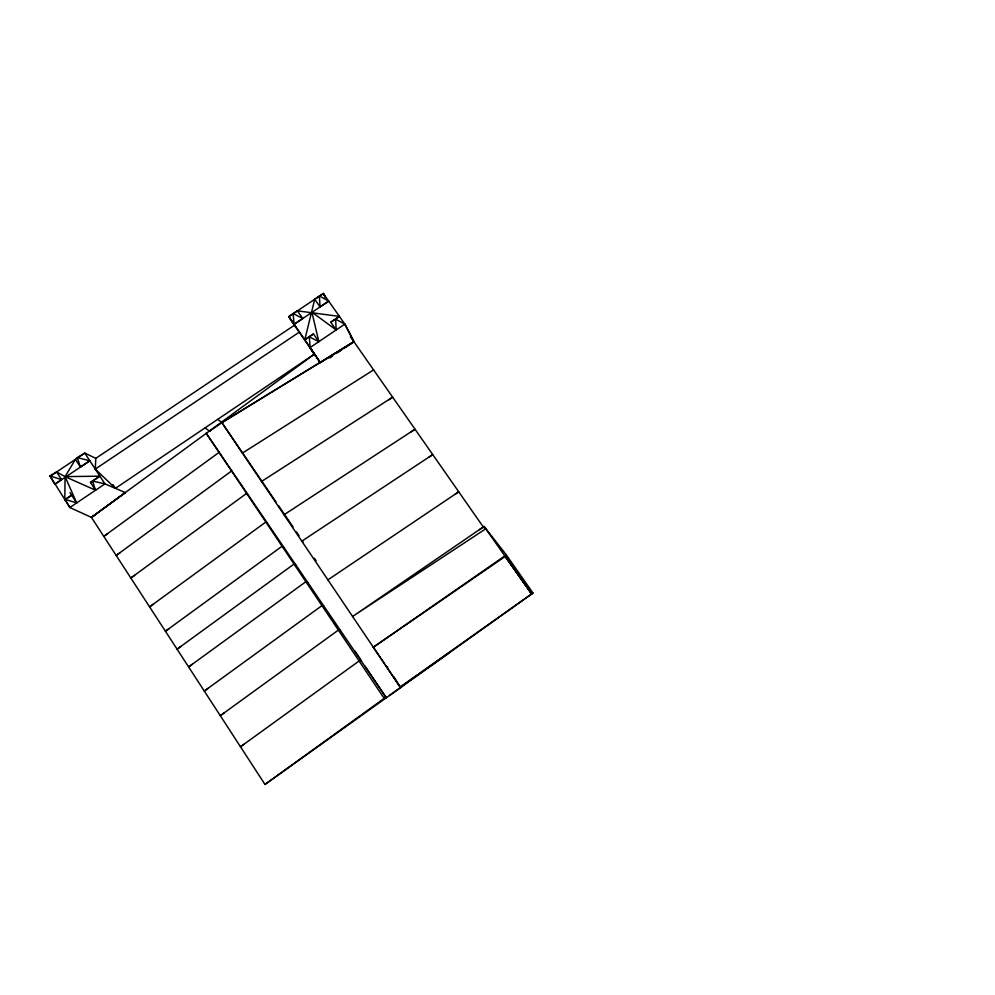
<?xml version="1.0" encoding="UTF-8"?>
<svg xmlns="http://www.w3.org/2000/svg" width="995" height="995" viewBox="0 0 995 995"><rect width="100%" height="100%" fill="white"/><g stroke="black" fill="none" stroke-linecap="round" stroke-linejoin="round"><path stroke-width="1.49" d="M64.799 499.764L71.64 495.162L64.799 499.764L65.073 476.642L75.421 459.379L77.299 457.625L84.799 453.098L95.806 458.347L294.445 325.216L320.39 362.702L354.021 341.646L344.817 324.121L323.35 293.5L314.718 299.271L304.781 339.78L313.462 333.922L318.835 341.658L309.321 336.882L310.142 347.516L320.154 362.367M354.021 341.646L320.116 362.491L314.482 354.071L115.408 488.346L95.271 469.093L95.806 458.347M479.49 529.663L484.08 526.43L506.306 554.874L532.972 593.02L264.981 784.446L91.44 517.388L69.837 507.537L65.235 499.403L76.677 502.923L65.073 476.642L99.898 476.17L92.572 481.02L95.545 490.224L65.073 476.642L56.591 471.978L49.999 475.884L54.75 484.279L89.824 460.772L77.299 457.625L80.433 467.065L89.824 460.772M314.482 354.071L91.44 517.388L96.527 513.955M125.333 492.575L91.44 517.388L125.333 492.575L104.948 483.893L92.572 481.02L90.495 482.488L95.545 490.224M294.445 325.216L288.761 316.646L297.43 310.838L339.407 316.41L330.775 322.231L336.173 329.954L335.626 319.146L344.817 324.121L353.897 341.683L483.296 526.977L485.771 528.818L531.628 593.978L505.348 556.354L373.336 647.247L400.127 686.985L401.98 686.562L389.505 695.468M264.981 784.446L384.182 698.378L386.284 697.769L364.978 666.053M401.172 686.712L449.23 652.819M244.285 744.098L240.504 746.772L359.083 661.003L361.571 660.979L354.767 650.854M350.352 336.633L353.897 341.683L221.873 422.626L400.127 686.985L532.972 593.02M224.074 713.017L220.293 715.679L338.35 630.109L340.452 630.469M208.092 688.378L204.286 691.052L321.932 605.656L323.947 606.216M454.914 494.44L458.72 491.791L327.902 579.861M192.421 664.274L188.615 666.936L305.851 581.714L307.729 582.398M180.866 646.526L177.073 649.163L294.01 564.065L295.764 564.812M373.336 647.247L506.306 554.874L504.838 555.919L531.79 593.878L504.975 555.819M169.212 628.604L165.419 631.228L282.058 546.255L283.65 547.026M428.907 457.24L432.738 454.591L301.808 541.168L303.052 541.852M153.404 604.214L149.573 606.863L265.802 522.064L267.145 522.785M411.196 431.855L415.027 429.218L284.01 514.776L285.13 515.472M294.097 324.333L302.766 318.524L293.102 313.487L294.097 324.333L328.698 301.137L319.358 295.913L320.067 306.92L328.698 301.137M388.821 399.766L392.639 397.154L261.536 481.456L262.444 482.077M134.661 575.396L130.83 578.008L246.573 493.421L247.556 494.017M119.997 552.847L116.166 555.446L231.536 471.021L232.183 471.443M209.51 431.133L221.947 422.676L217.743 419.318M107.634 533.755L103.778 536.38L219.161 452.315M304.781 339.78L313.462 333.922M330.775 322.231L339.407 316.41M344.817 324.121L310.142 347.516L288.761 316.646L323.35 293.5L325.464 297.468L323.35 293.5M329.917 357.939L332.442 356.235M337.492 352.815L341.285 350.252M343.81 348.548L353.921 341.72M95.271 469.093L299.433 332.044M90.495 482.488L98.729 476.966M50.894 475.784L75.421 459.379L80.433 467.065M78.941 457.016L84.799 453.098L104.948 483.893L69.837 507.537L49.999 475.884L61.59 479.689L54.75 484.279M485.896 528.743L483.296 526.977L352.591 616.477L485.896 528.743L484.08 526.43M373.598 369.891L242.419 453.098L242.929 453.484L221.873 422.626L320.116 362.491M386.781 667.011L387.851 666.961M384.182 698.378L206.288 433.322M336.173 329.954L311.895 312.169L318.835 341.658M205.082 427.862L209.87 431.407M314.718 299.271L320.067 306.92M297.43 310.838L302.766 318.524M309.544 347.379L315.751 356.285L309.644 347.18M310.117 347.802L313.599 352.815M243.775 454.727L275.988 501.928M278.525 505.659L293.027 526.902M296.473 531.939L299.047 535.72M314.383 558.195L316.087 560.683M206.164 433.223L386.284 697.769M288.761 316.646L295.627 326.907M112.957 484.59L115.408 488.346M56.591 471.978L61.59 479.689M69.973 492.587L76.677 502.923M393.995 676.973L400.127 686.985"/></g></svg>
